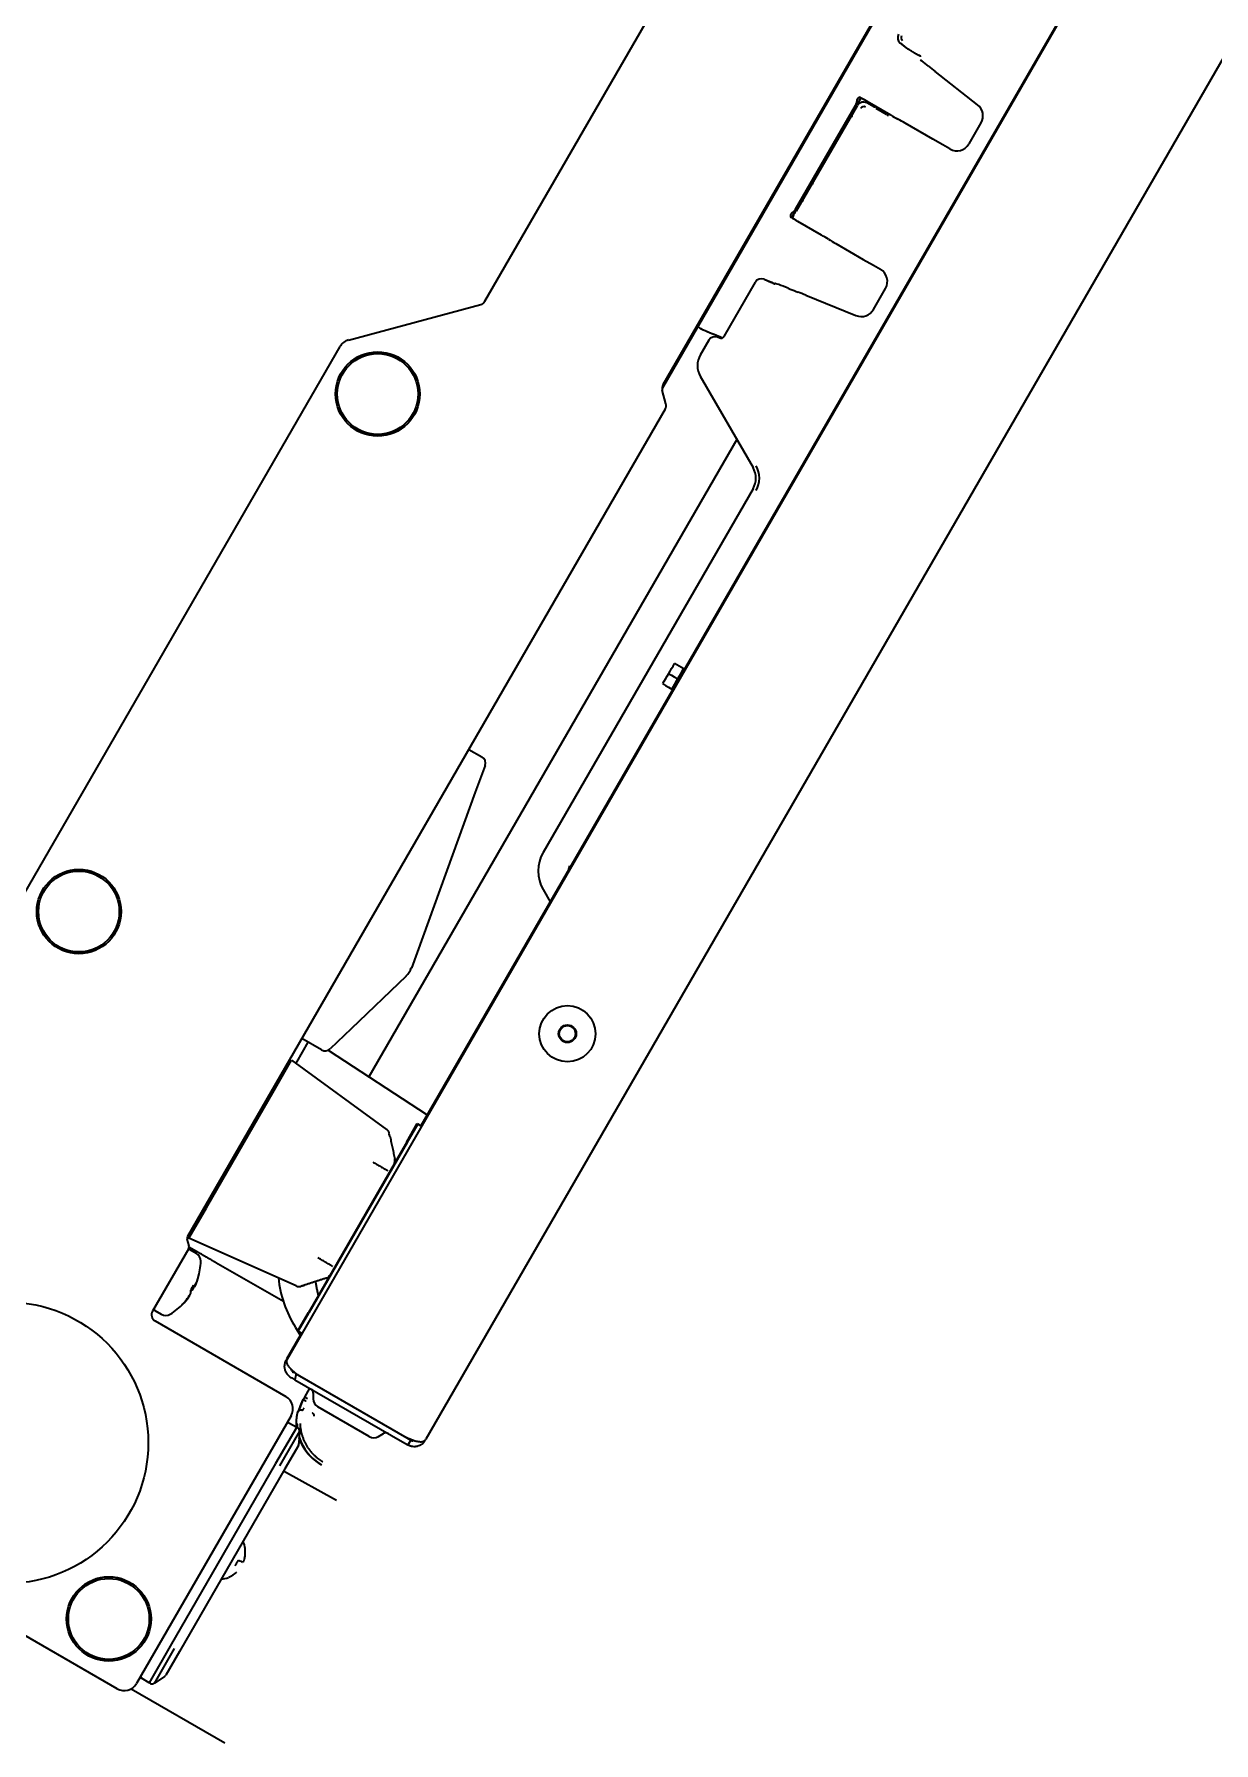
# Model space of a CAD drawing. Header units: inches. Extents: x 786 to 5755, y 618 to 5453.
# Drawn here: x 3018.7 to 3186.5, y 618 to 861 of the extents above; entities that cross this region are included whole.
import ezdxf

# ---------------------------------------------------------------- set-up
doc = ezdxf.new("R2010")
doc.units = ezdxf.units.IN
doc.layers.add('1', color=7, linetype='Continuous', true_color=0xffffff)
doc.layers.add('4', color=7, linetype='Continuous', true_color=0xffffff)

msp = doc.modelspace()

# ---------------------------------------------------------------- linework, layer by layer
at = {"layer": '1', "color": 7, "linetype": 'Continuous', "lineweight": 35}
for p, q in [((3074.48, 661.25), (3456.21, 1322.44)), ((3400.71, 1271.93), (3054.69, 672.6)), ((3400.63, 1271.96), (3073.73, 705.75)), ((3082.84, 823.04), (3314.8, 1224.79)), ((3338.11, 1209.17), (3108.03, 810.66)), ((3337.75, 1208.81), (3108.16, 811.16)), ((3141.93, 859.75), (3142.81, 859.06)), ((3142.84, 859.04), (3141.94, 859.75)), ((3144.76, 857.41), (3144.98, 857.24)), ((3152.92, 851), (3146.88, 855.73)), ((3127, 836.14), (3135.53, 850.91)), ((3127.17, 835.91), (3135.82, 850.89)), ((3135, 849.83), (3135.6, 850.87)), ((3135.59, 850.88), (3135.07, 849.99)), ((3135.66, 850.84), (3135.14, 849.95)), ((3135.71, 851.54), (3135.76, 851.36)), ((3135.95, 851.4), (3135.84, 851.31)), ((3136.02, 851.36), (3135.91, 851.27)), ((3136.3, 851.99), (3136.21, 851.83)), ((3136.25, 852.02), (3136.3, 851.99)), ((3136.36, 851.93), (3136.28, 851.79)), ((3137.15, 851.5), (3140.54, 849.55)), ((3138.18, 850.68), (3137.18, 851.25)), ((3146.53, 846.12), (3142.63, 848.37)), ((3151.7, 845.44), (3153.42, 848.43)), ((3133.07, 846.53), (3129.57, 840.46)), ((3133.49, 846.86), (3133.44, 846.89)), ((3147.98, 845.28), (3146.53, 846.12)), ((3148.97, 844.71), (3147.98, 845.28)), ((3129.44, 839.96), (3129.49, 839.93)), ((3127.57, 837), (3127.06, 836.11)), ((3127.07, 836.1), (3127.68, 837.15)), ((3127.64, 836.96), (3127.13, 836.07)), ((3126.4, 834.96), (3126.45, 834.93)), ((3126.55, 835.1), (3126.45, 834.93)), ((3126.62, 835.06), (3126.54, 834.92)), ((3126.73, 835.72), (3126.55, 835.67)), ((3126.82, 835.67), (3126.79, 835.54)), ((3126.89, 835.63), (3126.86, 835.5)), ((3127.3, 834.44), (3130.69, 832.49)), ((3132.75, 831.27), (3136.65, 829.01)), ((3136.65, 829.01), (3138.11, 828.17)), ((3138.11, 828.17), (3139.09, 827.61)), ((3116.85, 818.04), (3121.31, 825.76)), ((3122.55, 826.18), (3123.59, 825.76)), ((3122.55, 826.17), (3123.62, 825.74)), ((3125.99, 824.9), (3126.25, 824.79)), ((3128.51, 823.91), (3135.62, 821.04)), ((3138.1, 821.89), (3139.82, 824.88)), ((3063.45, 817.54), (3082.24, 822.58)), ((2972.65, 661.44), (3062.23, 816.61)), ((3114.7, 817.51), (3113.47, 815.39)), ((3115.43, 818.36), (3116.68, 817.86)), ((3115.43, 818.36), (3115.43, 818.36)), ((3115.5, 818.32), (3115.5, 818.32)), ((3115.5, 818.32), (3116.66, 817.85)), ((3116.23, 817.82), (3115.94, 817.94)), ((3113.47, 812.39), (3120.98, 799.39)), ((3108.58, 808.47), (3108.06, 810.4)), ((3108.48, 807.71), (3040.54, 690.03)), ((3120.98, 796.39), (3091.1, 744.64)), ((3110.27, 769.33), (3110.4, 769.26)), ((3080.54, 759.32), (3082.41, 758.24)), ((3082.85, 757.03), (3081.46, 753.22)), ((3081.46, 753.22), (3072.37, 728.22)), ((3091.1, 739.4), (3092.13, 737.62)), ((3071.62, 727.08), (3063.81, 719.59)), ((3063.81, 719.59), (3060.8, 716.71)), ((3095.07, 719.91), (3095.11, 719.89)), ((3057.66, 717.69), (3056.02, 714.85)), ((3059.61, 716.56), (3056.79, 718.19)), ((3052.84, 710.78), (3055.33, 715.09)), ((3055.33, 715.09), (3068.86, 705.26)), ((3056.02, 714.85), (3056.02, 714.85)), ((3060.52, 716.52), (3074.64, 707.34)), ((3043.21, 694.11), (3052.84, 710.78)), ((3053.12, 711.27), (3052.88, 711.41)), ((3051.19, 708.49), (3051.44, 708.35)), ((3071.72, 703.49), (3073.22, 706.09)), ((3071.78, 703.41), (3073.28, 706.01)), ((3073.22, 706.09), (3073.74, 705.78)), ((3073.28, 706.01), (3073.8, 705.71)), ((3048.74, 703.67), (3048.49, 703.81)), ((3071.72, 703.49), (3057.72, 679.24)), ((3071.78, 703.41), (3057.78, 679.16)), ((3047.08, 701.36), (3047.32, 701.22)), ((3044.62, 696.54), (3044.38, 696.68)), ((3044.71, 696.7), (3044.68, 696.72)), ((3040.73, 689.8), (3043.21, 694.11)), ((3042.69, 693.77), (3042.94, 693.63)), ((3040.7, 688.31), (3035.55, 679.4)), ((3040.75, 688.69), (3040.49, 689.65)), ((3040.8, 688.49), (3040.7, 688.31)), ((3056.01, 683), (3040.73, 689.8)), ((3040.76, 688.51), (3040.8, 688.49)), ((3041.8, 687.91), (3040.8, 688.49)), ((3041.8, 687.63), (3040.89, 688.15)), ((3054.17, 680.77), (3044.58, 686.3)), ((3041.27, 682.89), (3041.48, 682.77)), ((3041.31, 682.97), (3041.53, 682.85)), ((3041.59, 682.99), (3041.6, 682.98)), ((3040.71, 681.47), (3040.72, 681.46)), ((3040.79, 681.59), (3040.8, 681.59)), ((3040.81, 681.69), (3040.84, 681.67)), ((3041.15, 682.69), (3041.37, 682.57)), ((3035.89, 679.49), (3036.8, 678.97)), ((3035.92, 678.03), (3054.54, 667.28)), ((3056.22, 676.64), (3057.72, 679.24)), ((3056.28, 676.56), (3057.78, 679.16)), ((3056.73, 676.31), (3054.61, 672.64)), ((3056.3, 676.6), (3056.22, 676.64)), ((3056.8, 676.26), (3056.28, 676.56)), ((3055.18, 670.03), (3055.25, 669.98)), ((3055.8, 669.67), (3071.11, 660.83)), ((3056.44, 670.22), (3071.75, 661.39)), ((3057.9, 668.46), (3057.16, 667.19)), ((3058.41, 667.76), (3058.41, 666.95)), ((3055.27, 664.55), (3033.27, 626.44)), ((3054.96, 663.52), (3056.07, 662.93)), ((3066.39, 661.59), (3059.06, 665.82)), ((3056.07, 662.93), (3053.07, 657.74)), ((3056.48, 662.37), (3053.62, 657.41)), ((3056.07, 662.93), (3056.25, 662.82)), ((3056.48, 662.37), (3056.38, 660.59)), ((3067.69, 661.59), (3068.39, 662)), ((3071.75, 661.39), (3072.29, 661.07)), ((3072.29, 661.07), (3071.89, 660.38)), ((3072.23, 661.19), (3072.2, 661.12)), ((3030.54, 625.71), (2973.38, 658.71)), ((3056.3, 660.33), (3054.37, 656.99)), ((3071.11, 660.83), (3071.89, 660.38)), ((3072.85, 661), (3072.86, 660.99)), ((3053.07, 657.74), (3038.07, 631.75)), ((3054.37, 656.99), (3039.37, 631)), ((3061.71, 652.48), (3054.18, 656.65)), ((3038.07, 631.75), (3035.07, 626.56)), ((3038.62, 631.43), (3035.77, 626.48)), ((3039.37, 631), (3037.44, 627.66)), ((3035.07, 626.56), (3034, 627.23)), ((3037.25, 627.46), (3035.77, 626.48)), ((3032.54, 625.71), (3045.86, 618.02)), ((3035.26, 626.46), (3035.07, 626.56))]:
    msp.add_line(p, q, dxfattribs=at)
for centre, radius in [((3067.58, 809.86), 6), ((3067.58, 809.86), 5.75), ((3025.08, 736.25), 6), ((3025.08, 736.25), 5.75), ((3094.57, 718.87), 4), ((3094.57, 718.87), 1.25), ((3094.57, 718.87), 1.15), ((3014.94, 660.7), 20), ((3029.34, 635.64), 6), ((3029.34, 635.64), 5.75)]:
    msp.add_circle(centre, radius, dxfattribs=at)
for centre, radius, start, end in [((3081.98, 823.54), 1, 285, 330), ((3063.96, 815.61), 2, 105, 150), ((3109.03, 810.66), 1, 150, 195), ((3107.61, 808.21), 1, 330, 15), ((3081.91, 757.37), 1, 340, 60), ((3069.55, 729.25), 3, 313.7865, 340), ((3060.11, 717.43), 1, 240, 313.7865), ((3044.71, 696.76), 0.25, 150, 219.8679), ((3044.81, 696.94), 0.25, 150, 238), ((3040.97, 689.78), 0.5, 150, 195), ((3040.77, 687.93), 0.25, 60, 150), ((3040.26, 688.56), 0.5, 330, 15), ((3041.17, 686.54), 1.25, 358.6021, 60), ((3033.34, 686.73), 9.08, 343.2612, 358.6021), ((3033.34, 686.73), 9.08, 301.3979, 316.7388), ((3036.42, 678.9), 1, 150, 240), ((3036.02, 679.7), 0.25, 150, 240), ((3037.42, 680.05), 1.25, 240, 301.3979), ((3058.36, 673.73), 4, 226.8963, 240), ((3058.44, 673.69), 4, 226.8963, 240), ((3057.71, 667.76), 0.7, 0, 60), ((3053.54, 665.55), 2, 330, 60), ((3059.71, 666.95), 1.3, 180, 240), ((3054.84, 663.3), 0.25, 62, 150), ((3055.98, 662.4), 0.5, 356.5651, 58), ((3067.04, 662.72), 1.3, 240, 300), ((3068.74, 661.39), 0.7, 60, 120), ((3055.78, 660.63), 0.6, 330, 356.5651), ((3045.05, 645.04), 3.74, 9.3791, 25.8439), ((3045.05, 645.04), 3.74, 274.156, 290.6111), ((3034.13, 627.44), 0.25, 150, 238), ((3036.92, 627.96), 0.6, 303.4349, 330), ((3031.54, 627.44), 2, 240, 330), ((3035.49, 626.9), 0.5, 242, 303.4349)]:
    msp.add_arc(centre, radius, start, end, dxfattribs=at)
for centre, major_axis, ratio, start_param, end_param in [((3142.54, 860.54), (0.983, 0.191), 0.998931, 2.426537, 3.856648), ((3144.9, 857.1), (2.39, -1.87), 0.051895, 1.166972, 1.57811), ((3146.96, 855.86), (2.39, -1.87), 0.051895, 4.308564, 4.719702), ((3135.51, 850.92), (-0.25, -0.433), 0.052408, 1.570796, 3.089233), ((3135.59, 850.87), (-0.25, -0.433), 0.017455, 3.193953, 4.712389), ((3135.58, 850.88), (-0.25, -0.433), 0.052408, 1.570796, 2.57937), ((3135.66, 850.83), (-0.25, -0.433), 0.017455, 3.193953, 4.712389), ((3135.96, 851.97), (-0.25, -0.433), 0.052408, 4.828132, 6.230825), ((3136.68, 850.39), (-0.259, 0.967), 0.998783, 5.498396, 7.067974), ((3136.13, 851.81), (0.065, -0.242), 0.997265, 2.357564, 3.693517), ((3136.2, 851.83), (-0.25, -0.433), 0.017455, 0.05236, 1.570796), ((3136.27, 851.79), (-0.25, -0.433), 0.017455, 0.05236, 1.570796), ((3137.13, 851.46), (0.866, -0.5), 0.052408, 1.570796, 3.124139), ((3137.2, 851.42), (0.866, -0.5), 0.052408, 1.570796, 3.124139), ((3138.3, 850.9), (-0.065, 0.242), 0.998783, 2.356803, 3.725721), ((3151.68, 849.43), (-1.97, -0.38), 0.997598, 2.427198, 3.855987), ((3135.94, 849.49), (-0.998, 0.06), 0.99981, 5.819644, 6.580327), ((3136.01, 849.45), (-0.998, 0.06), 0.99981, 5.819644, 6.453939), ((3140.62, 849.68), (2.6, -1.5), 0.052408, 4.712389, 5.123527), ((3142.55, 848.24), (2.6, -1.5), 0.052408, 1.570796, 1.981934), ((3133.94, 846.03), (0.551, -0.835), 0.99981, 3.166826, 3.605134), ((3149.96, 846.45), (-0.52, 1.94), 0.997265, 2.357564, 3.925621), ((3130.44, 839.96), (0.998, -0.06), 0.99981, 2.678052, 3.438734), ((3126.98, 836.16), (-0.25, -0.433), 0.052408, 0.05236, 1.570796), ((3127.07, 836.11), (-0.25, -0.433), 0.017455, 4.712389, 6.230825), ((3127.05, 836.12), (-0.25, -0.433), 0.052408, 0.562222, 1.570796), ((3127.14, 836.07), (-0.25, -0.433), 0.017455, 4.712389, 6.230825), ((3128.44, 836.5), (0.551, -0.835), 0.99981, 2.844451, 3.605134), ((3128.51, 836.46), (0.551, -0.835), 0.99981, 2.970839, 3.605134), ((3126.53, 835.18), (-0.242, -0.065), 0.997265, 5.731261, 7.067214), ((3126.3, 835.24), (-0.25, -0.433), 0.052408, 3.193953, 4.596646), ((3127.33, 834.49), (0.866, -0.5), 0.052408, 3.159046, 4.712389), ((3127.4, 834.45), (0.866, -0.5), 0.052408, 3.159046, 4.712389), ((3126.54, 835.1), (-0.25, -0.433), 0.017455, 1.570796, 3.089233), ((3126.61, 835.06), (-0.25, -0.433), 0.017455, 1.570796, 3.089233), ((3130.61, 832.35), (2.6, -1.5), 0.052408, 1.159658, 1.570796), ((3132.83, 831.4), (2.6, -1.5), 0.052408, 4.301251, 4.712389), ((3122.17, 825.26), (0.326, -0.947), 0.998931, 2.426537, 3.856648), ((3138.08, 825.87), (1.94, 0.52), 0.997265, 5.499157, 7.067214), ((3125.93, 824.81), (1.87, -0.76), 0.051895, 1.563483, 3.125553), ((3126.33, 824.93), (2.81, -1.13), 0.051895, 4.705076, 5.116214), ((3128.43, 823.77), (2.81, -1.13), 0.051895, 1.563483, 1.974621), ((3136.36, 822.89), (0.65, -1.9), 0.997598, 5.568791, 6.99758), ((3113.64, 819.98), (-0.65, 0.375), 0.999379, 1.297745, 1.710337), ((3115.47, 818.43), (2.11, -0.85), 0.03458, 3.136727, 4.707523), ((3115.54, 818.39), (2.11, -0.85), 0.03458, 3.308435, 4.707523), ((3115.57, 817.01), (-0.643, 0.767), 0.99931, 5.201587, 6.632249), ((3116.42, 818.29), (-0.322, 0.383), 0.99931, 2.059994, 3.490656), ((3116.07, 813.89), (3, 0), 0.999188, 2.618346, 3.66484), ((3118.38, 797.89), (-3, 0), 0.999188, 2.618346, 3.66484), ((3110.28, 769.34), (1.3, -0.75), 0.008333, 3.176502, 4.712391), ((3095.66, 742.02), (5.25, 0), 0.999188, 2.618346, 3.66484), ((3033.58, 687.15), (-7.61, 4.39), 0.978398, 3.096057, 3.187129), ((3033.67, 687.31), (-7.85, 4.53), 0.090997, 3.218948, 3.391172), ((3033.28, 686.63), (7.86, -4.54), 0.933147, 0.100106, 0.173279), ((3033.45, 686.92), (-7.85, 4.53), 0.947542, 3.218948, 3.391172), ((3033.46, 686.94), (-7.86, 4.54), 0.706253, 3.241699, 3.314872), ((3033.23, 686.55), (7.85, -4.53), 0.947542, 6.033606, 6.20583), ((3032.22, 684.78), (7.61, -4.39), 0.206731, 6.237649, 6.328721), ((3033.37, 686.79), (-7.85, 4.53), 0.995851, 2.892014, 3.064238), ((3033.46, 686.94), (-7.86, 4.54), 0.70796, 2.968314, 3.041486), ((3033.19, 686.46), (7.86, -4.54), 0.359495, 6.109906, 6.183079), ((3033.03, 686.19), (7.85, -4.53), 0.319632, 0.077355, 0.249579), ((3033.66, 687.28), (-7.85, 4.53), 0.319632, 2.921886, 3.064238), ((3033.22, 686.53), (7.86, -4.54), 0.70796, 0.100106, 0.136032), ((3056.75, 665.04), (-0.431, 0.254), 0.990267, 6.282644, 6.603447), ((3063.04, 663.64), (6.77, 1.81), 0.998956, 2.908783, 2.959583), ((3063.11, 663.6), (6.77, 1.81), 0.998956, 2.908783, 2.981653), ((3063.04, 663.64), (6.77, 1.81), 0.998956, 3.213109, 3.926382), ((3063.11, 663.6), (6.77, 1.81), 0.998956, 3.185109, 3.926382), ((3045.18, 645.31), (3.35, -1.63), 0.017407, 5.611261, 5.983982), ((3045.13, 645.3), (3.52, -1.1), 0.902278, 6.178468, 6.295334), ((3045.03, 645.06), (2.57, 2.7), 0.997235, 5.247399, 5.62012), ((3045.03, 645.05), (1.06, 3.58), 0.997235, 3.804658, 4.177379), ((3045.28, 645.55), (3.37, -1.5), 0.420739, 6.027806, 6.144672)]:
    msp.add_ellipse(centre, major_axis=major_axis, ratio=ratio, start_param=start_param, end_param=end_param, dxfattribs=at)
for points, degree in [([(3135.94, 851.98), (3135.93, 851.97), (3135.92, 851.95), (3135.91, 851.93)], 3), ([(3126.31, 835.3), (3126.3, 835.29), (3126.29, 835.27), (3126.29, 835.25)], 3), ([(3069.35, 704.21), (3069.19, 704.59)], 1), ([(3069.35, 704.21), (3069.22, 704.65)], 1), ([(3069.35, 704.21), (3070.02, 701.05)], 1), ([(3066.91, 700.6), (3069.04, 699.37)], 1), ([(3061.2, 685.78), (3059.07, 687.02)], 1), ([(3060.23, 684.1), (3056.72, 682.96)], 1), ([(3056.72, 683), (3057.16, 683.1)], 1), ([(3054.54, 672.35), (3054.57, 672.41), (3054.6, 672.46), (3054.64, 672.52)], 3), ([(3055.96, 670.5), (3055.9, 670.22), (3055.85, 669.95), (3055.8, 669.67)], 3), ([(3056.43, 665.48), (3056.37, 665.39), (3056.32, 665.3)], 2), ([(3071.75, 661.39), (3071.83, 661.34), (3071.91, 661.29), (3071.99, 661.24)], 3)]:
    msp.add_open_spline(points, degree=degree, dxfattribs=at)
for points, knots in [([(3056.02, 714.85), (3056.01, 714.83), (3056, 714.81), (3055.97, 714.76), (3055.95, 714.74), (3055.93, 714.7), (3055.92, 714.68), (3055.92, 714.67)], [0, 0, 0, 0, 0.384865, 0.384865, 0.76973, 0.76973, 1, 1, 1, 1]), ([(3069.25, 704.66), (3069.24, 704.72), (3069.22, 704.78), (3069.17, 704.89), (3069.14, 704.94), (3069.08, 705.05), (3069.04, 705.09), (3068.96, 705.18), (3068.91, 705.22), (3068.86, 705.26)], [0, 0, 0, 0, 0.25, 0.25, 0.5, 0.5, 0.75, 0.75, 1, 1, 1, 1]), ([(3069.91, 700.35), (3069.94, 700.4), (3069.97, 700.45), (3070.01, 700.57), (3070.02, 700.63), (3070.04, 700.75), (3070.04, 700.81), (3070.04, 700.93), (3070.03, 700.99), (3070.02, 701.05)], [0, 0, 0, 0, 0.25, 0.25, 0.5, 0.5, 0.75, 0.75, 1, 1, 1, 1]), ([(3044.58, 686.3), (3044.57, 686.31), (3044.53, 686.34), (3044.47, 686.37), (3044.4, 686.41), (3044.33, 686.45), (3044.24, 686.5), (3044.15, 686.55), (3044.05, 686.61), (3043.94, 686.67), (3043.8, 686.76), (3043.62, 686.86), (3043.43, 686.97), (3043.26, 687.07), (3043.1, 687.16), (3042.94, 687.25), (3042.77, 687.35), (3042.6, 687.45), (3042.45, 687.54), (3042.34, 687.6), (3042.26, 687.65), (3042.19, 687.69), (3042.13, 687.72), (3042.07, 687.76), (3042.01, 687.79), (3041.96, 687.82), (3041.92, 687.84), (3041.88, 687.86), (3041.85, 687.88), (3041.83, 687.9), (3041.81, 687.91), (3041.8, 687.91)], [0, 0, 0, 0, 0.017064, 0.036815, 0.059249, 0.084363, 0.112153, 0.142615, 0.175746, 0.211544, 0.250008, 0.322378, 0.388152, 0.447354, 0.499999, 0.556664, 0.617207, 0.681643, 0.74999, 0.781924, 0.811845, 0.839752, 0.865644, 0.88952, 0.911376, 0.931212, 0.949025, 0.964812, 0.978572, 0.990302, 1, 1, 1, 1]), ([(3056.01, 683), (3056.06, 682.97), (3056.12, 682.95), (3056.24, 682.92), (3056.3, 682.91), (3056.42, 682.91), (3056.48, 682.91), (3056.6, 682.93), (3056.66, 682.94), (3056.72, 682.96)], [0, 0, 0, 0, 0.25, 0.25, 0.5, 0.5, 0.75, 0.75, 1, 1, 1, 1]), ([(3060.23, 684.1), (3060.29, 684.12), (3060.34, 684.14), (3060.45, 684.2), (3060.5, 684.23), (3060.6, 684.31), (3060.64, 684.35), (3060.72, 684.44), (3060.76, 684.49), (3060.79, 684.54)], [0, 0, 0, 0, 0.25, 0.25, 0.5, 0.5, 0.75, 0.75, 1, 1, 1, 1]), ([(3055.25, 669.98), (3055.15, 670.05), (3055.05, 670.12), (3054.92, 670.23), (3054.87, 670.28), (3054.81, 670.34), (3054.79, 670.36), (3054.75, 670.41), (3054.73, 670.43), (3054.65, 670.55), (3054.58, 670.65), (3054.52, 670.78), (3054.51, 670.81), (3054.49, 670.86), (3054.47, 670.89), (3054.44, 670.97), (3054.43, 671.03), (3054.38, 671.19), (3054.36, 671.3), (3054.35, 671.44), (3054.35, 671.47), (3054.35, 671.53), (3054.35, 671.61), (3054.36, 671.69), (3054.37, 671.8), (3054.38, 671.85), (3054.39, 671.93), (3054.4, 671.96), (3054.41, 672.01), (3054.42, 672.03), (3054.46, 672.16), (3054.5, 672.26), (3054.54, 672.35)], [0, 0, 0, 0, 0.125, 0.125, 0.1875, 0.1875, 0.21875, 0.21875, 0.25, 0.25, 0.375, 0.375, 0.40625, 0.40625, 0.4375, 0.4375, 0.5, 0.5, 0.625, 0.625, 0.65625, 0.65625, 0.6875, 0.75, 0.75, 0.8125, 0.8125, 0.84375, 0.84375, 0.875, 0.875, 1, 1, 1, 1]), ([(3054.68, 672.59), (3054.65, 672.52), (3054.63, 672.46), (3054.61, 672.33), (3054.61, 672.26), (3054.62, 672.17), (3054.62, 672.15), (3054.63, 672.11), (3054.64, 672.06), (3054.66, 672), (3054.7, 671.89), (3054.74, 671.82), (3054.8, 671.72), (3054.81, 671.7), (3054.84, 671.66), (3054.88, 671.6), (3054.93, 671.54), (3055.02, 671.42), (3055.09, 671.34), (3055.19, 671.23), (3055.21, 671.21), (3055.26, 671.17), (3055.28, 671.15), (3055.34, 671.09), (3055.43, 671.01), (3055.52, 670.93), (3055.59, 670.87), (3055.61, 670.85), (3055.66, 670.81), (3055.68, 670.79), (3055.7, 670.77)], [0, 0, 0, 0, 0.125, 0.125, 0.25, 0.25, 0.28125, 0.28125, 0.3125, 0.375, 0.375, 0.5, 0.5, 0.53125, 0.53125, 0.5625, 0.625, 0.625, 0.75, 0.75, 0.78125, 0.78125, 0.8125, 0.8125, 0.875, 0.9375, 0.9375, 0.96875, 0.96875, 1, 1, 1, 1]), ([(3055.21, 671.22), (3055.21, 671.21), (3055.21, 671.2), (3055.22, 671.18), (3055.23, 671.16), (3055.26, 671.09), (3055.29, 671.03), (3055.35, 670.94), (3055.37, 670.91), (3055.41, 670.87), (3055.42, 670.86), (3055.45, 670.83), (3055.46, 670.82), (3055.53, 670.76), (3055.59, 670.72), (3055.65, 670.68)], [0, 0, 0, 0, 0.037679, 0.037679, 0.111703, 0.111703, 0.407802, 0.407802, 0.555852, 0.555852, 0.629876, 0.629876, 0.703901, 0.703901, 1, 1, 1, 1]), ([(3055.25, 669.98), (3055.34, 669.94), (3055.42, 669.89), (3055.6, 669.78), (3055.7, 669.72), (3055.8, 669.67)], [0, 0, 0, 0, 0.462959, 0.462959, 1, 1, 1, 1]), ([(3056.97, 666.83), (3056.88, 666.65), (3056.72, 666.3), (3056.55, 665.84), (3056.45, 665.57), (3056.42, 665.46), (3056.41, 665.44), (3056.41, 665.44)], [0, 0, 0, 0, 0.277, 0.577054, 0.802968, 0.923083, 1, 1, 1, 1]), ([(3056.04, 663.43), (3056.04, 663.53), (3056.04, 663.63), (3056.04, 663.74), (3056.04, 663.76), (3056.04, 663.77)], [0, 0, 0, 0, 0.878252, 0.878252, 1, 1, 1, 1]), ([(3056.06, 664.17), (3056.06, 664.19), (3056.07, 664.21), (3056.07, 664.25), (3056.07, 664.27), (3056.09, 664.39), (3056.1, 664.47), (3056.12, 664.59), (3056.12, 664.63), (3056.13, 664.68), (3056.14, 664.7), (3056.15, 664.74), (3056.15, 664.76), (3056.17, 664.84), (3056.18, 664.9), (3056.2, 664.96), (3056.2, 664.97), (3056.2, 664.98)], [0, 0, 0, 0, 0.056558, 0.056558, 0.12503, 0.12503, 0.398918, 0.398918, 0.535862, 0.535862, 0.604334, 0.604334, 0.672806, 0.672806, 0.946695, 0.946695, 1, 1, 1, 1]), ([(3072.35, 661.16), (3072.25, 661.19), (3072.16, 661.23), (3071.96, 661.3), (3071.85, 661.35), (3071.75, 661.39)], [0, 0, 0, 0, 0.462959, 0.462959, 1, 1, 1, 1]), ([(3071.99, 661.24), (3072.05, 661.23), (3072.12, 661.21), (3072.24, 661.19), (3072.29, 661.17), (3072.35, 661.16)], [0, 0, 0, 0, 0.537041, 0.537041, 1, 1, 1, 1]), ([(3072.29, 661.07), (3072.36, 661.03), (3072.43, 661), (3072.51, 660.98), (3072.53, 660.97), (3072.56, 660.96), (3072.58, 660.96), (3072.6, 660.95)], [0, 0, 0, 0, 0.67906, 0.67906, 0.848824, 0.848824, 1, 1, 1, 1]), ([(3072.35, 661.16), (3072.46, 661.12), (3072.58, 661.08), (3072.75, 661.02), (3072.8, 661), (3072.89, 660.98), (3072.92, 660.97), (3072.97, 660.96), (3073, 660.95), (3073.14, 660.92), (3073.25, 660.89), (3073.37, 660.88), (3073.4, 660.87), (3073.45, 660.87), (3073.47, 660.86), (3073.55, 660.86), (3073.6, 660.85), (3073.73, 660.85), (3073.82, 660.85), (3073.92, 660.87), (3073.94, 660.87), (3073.98, 660.88), (3074.03, 660.89), (3074.08, 660.91), (3074.15, 660.94), (3074.18, 660.96), (3074.22, 660.98), (3074.24, 660.99), (3074.27, 661.01), (3074.28, 661.02), (3074.35, 661.08), (3074.39, 661.13), (3074.44, 661.19)], [0, 0, 0, 0, 0.125, 0.125, 0.1875, 0.1875, 0.21875, 0.21875, 0.25, 0.25, 0.375, 0.375, 0.40625, 0.40625, 0.4375, 0.4375, 0.5, 0.5, 0.625, 0.625, 0.65625, 0.65625, 0.6875, 0.75, 0.75, 0.8125, 0.8125, 0.84375, 0.84375, 0.875, 0.875, 1, 1, 1, 1]), ([(3074.29, 660.94), (3074.24, 660.86), (3074.17, 660.78), (3074.03, 660.62), (3073.95, 660.55), (3073.84, 660.47), (3073.82, 660.46), (3073.77, 660.43), (3073.7, 660.38), (3073.63, 660.34), (3073.48, 660.27), (3073.38, 660.23), (3073.24, 660.19), (3073.21, 660.18), (3073.15, 660.17), (3073.07, 660.15), (3072.98, 660.14), (3072.81, 660.13), (3072.69, 660.13), (3072.54, 660.15), (3072.51, 660.16), (3072.45, 660.17), (3072.42, 660.17), (3072.34, 660.19), (3072.22, 660.23), (3072.11, 660.27), (3072.03, 660.31), (3072, 660.32), (3071.95, 660.35), (3071.92, 660.36), (3071.89, 660.38)], [0, 0, 0, 0, 0.125, 0.125, 0.25, 0.25, 0.28125, 0.28125, 0.3125, 0.375, 0.375, 0.5, 0.5, 0.53125, 0.53125, 0.5625, 0.625, 0.625, 0.75, 0.75, 0.78125, 0.78125, 0.8125, 0.8125, 0.875, 0.9375, 0.9375, 0.96875, 0.96875, 1, 1, 1, 1]), ([(3047.32, 643.19), (3047.36, 643.26), (3047.4, 643.33), (3047.45, 643.43), (3047.47, 643.46), (3047.51, 643.53), (3047.53, 643.57), (3047.59, 643.67), (3047.63, 643.73), (3047.69, 643.84), (3047.71, 643.87), (3047.75, 643.94), (3047.77, 643.97), (3047.79, 644)], [0, 0, 0, 0, 0.25, 0.25, 0.375, 0.375, 0.5, 0.5, 0.75, 0.75, 0.875, 0.875, 1, 1, 1, 1]), ([(3048.71, 645.52), (3048.71, 645.52), (3048.71, 645.52), (3048.72, 645.52), (3048.72, 645.52), (3048.72, 645.52), (3048.72, 645.52), (3048.72, 645.52), (3048.72, 645.53), (3048.72, 645.53), (3048.73, 645.55), (3048.74, 645.58), (3048.74, 645.62), (3048.74, 645.64), (3048.74, 645.65)], [0, 0, 0, 0, 0.224485, 0.543492, 0.578376, 0.58397, 0.58494, 0.585873, 0.587908, 0.610022, 0.664923, 0.762436, 0.906816, 1, 1, 1, 1])]:
    msp.add_open_spline(points, degree=3, knots=knots, dxfattribs=at)
at = {"layer": '4', "color": 7, "linetype": 'Continuous', "lineweight": 35}
for p, q in [((3141.93, 859.75), (3142.81, 859.06)), ((3142.84, 859.04), (3141.94, 859.75)), ((3127.17, 835.91), (3135.82, 850.89)), ((3138.18, 850.68), (3137.18, 851.25)), ((3139.98, 849.6), (3138.5, 850.47)), ((3116.85, 818.04), (3121.31, 825.76)), ((3122.55, 826.18), (3123.59, 825.76)), ((3122.55, 826.17), (3123.62, 825.74)), ((3114.7, 817.51), (3113.47, 815.39)), ((3116.23, 817.82), (3115.94, 817.94)), ((3113.47, 812.39), (3120.98, 799.39)), ((3118.67, 803.39), (3066.34, 712.74)), ((3120.98, 796.39), (3091.1, 744.64)), ((3111.11, 770.78), (3109.81, 771.53)), ((3091.1, 739.4), (3092.13, 737.62)), ((3055.87, 677.1), (3056.55, 676.01)), ((3055.87, 677.1), (3055.88, 677.1)), ((3057.9, 668.46), (3057.16, 667.19)), ((3057.6, 666.94), (3057.16, 667.19))]:
    msp.add_line(p, q, dxfattribs=at)
msp.add_arc((3069.88, 685.85), 16.51, 185.9639, 212, dxfattribs=at)
for centre, major_axis, ratio, start_param, end_param in [((3142.55, 860.54), (0.491, 0.096), 0.998931, 2.426537, 3.856648), ((3144.68, 857.87), (-0.035, 0.499), 0.20114, 4.577531, 4.932154), ((3136.68, 850.39), (-0.259, 0.967), 0.998783, 5.498396, 7.067974), ((3136.72, 850.23), (0.13, -0.484), 0.998783, 2.356803, 3.926382), ((3140.26, 849.49), (1.08, -0.63), 0.034921, 4.469589, 4.712389), ((3122.17, 825.26), (0.326, -0.947), 0.998931, 2.426537, 3.856648), ((3118.39, 797.89), (3.5, 0), 0.999188, 5.759938, 6.806432), ((3103.81, 774.99), (99.19, 171.8), 0.034899, 4.695714, 4.712389), ((3105.11, 774.24), (-99.94, -173.1), 0.034639, 1.554121, 1.570796), ((3109.45, 767.91), (-1.3, 0.75), 0.016664, 0.034914, 1.570806), ((3096.17, 742), (-1.28, 0.74), 0.999861, 6.282717, 6.748431), ((3063.23, 663.69), (6.77, 1.81), 0.998956, 2.356725, 2.41503), ((3018.76, 687.61), (-38.28, 22.1), 0.139173, 3.141738, 3.165424)]:
    msp.add_ellipse(centre, major_axis=major_axis, ratio=ratio, start_param=start_param, end_param=end_param, dxfattribs=at)
for points, knots in [([(3142.84, 859.04), (3142.85, 859.04), (3142.85, 859.04), (3142.85, 859.04), (3142.86, 859.04), (3142.86, 859.03), (3142.87, 859.03), (3142.87, 859.03), (3142.88, 859.02), (3142.88, 859.02), (3142.89, 859.02), (3142.9, 859.01), (3142.9, 859.01), (3142.91, 859.01), (3142.92, 859), (3142.93, 859), (3142.93, 858.99), (3142.94, 858.99), (3142.95, 858.99), (3142.96, 858.98), (3142.97, 858.98), (3142.97, 858.97), (3142.98, 858.97), (3142.99, 858.96), (3143, 858.96), (3143.01, 858.95), (3143.02, 858.95), (3143.03, 858.94), (3143.04, 858.94), (3143.06, 858.93), (3143.08, 858.92), (3143.1, 858.9), (3143.13, 858.89), (3143.16, 858.87), (3143.19, 858.86), (3143.21, 858.84), (3143.24, 858.82), (3143.27, 858.8), (3143.29, 858.79), (3143.3, 858.79)], [0, 0, 0, 0, 0.015127, 0.030377, 0.045764, 0.061296, 0.076986, 0.092842, 0.108875, 0.125094, 0.141509, 0.158128, 0.17496, 0.192013, 0.209295, 0.226814, 0.244577, 0.262591, 0.280863, 0.299399, 0.318206, 0.337289, 0.356653, 0.376305, 0.39625, 0.416492, 0.437036, 0.457887, 0.47905, 0.500527, 0.553885, 0.607644, 0.661865, 0.716604, 0.77192, 0.827865, 0.884493, 0.941855, 1, 1, 1, 1]), ([(3143.3, 858.79), (3143.32, 858.77), (3143.35, 858.75), (3143.41, 858.72), (3143.46, 858.68), (3143.51, 858.65), (3143.56, 858.62), (3143.61, 858.58), (3143.66, 858.55), (3143.71, 858.52), (3143.76, 858.49), (3143.8, 858.47), (3143.85, 858.44), (3143.89, 858.41), (3143.94, 858.39), (3143.98, 858.36), (3144.02, 858.34), (3144.06, 858.31), (3144.1, 858.29), (3144.14, 858.27), (3144.18, 858.25), (3144.22, 858.23), (3144.25, 858.21), (3144.29, 858.19), (3144.32, 858.17), (3144.36, 858.15), (3144.39, 858.14), (3144.42, 858.12), (3144.45, 858.11), (3144.48, 858.09), (3144.51, 858.08), (3144.54, 858.07), (3144.57, 858.06), (3144.6, 858.05), (3144.62, 858.04), (3144.65, 858.03), (3144.67, 858.02), (3144.69, 858.01), (3144.71, 858), (3144.73, 858), (3144.75, 857.99), (3144.77, 857.99), (3144.77, 857.99)], [0, 0, 0, 0, 0.038636, 0.076568, 0.113795, 0.150318, 0.186137, 0.221252, 0.255664, 0.289372, 0.322377, 0.35468, 0.38628, 0.417177, 0.447373, 0.476868, 0.505662, 0.533755, 0.561147, 0.58784, 0.613834, 0.63913, 0.663727, 0.687628, 0.710831, 0.733339, 0.755152, 0.776272, 0.796698, 0.816433, 0.835478, 0.853834, 0.871502, 0.888486, 0.904786, 0.920405, 0.935346, 0.949611, 0.963205, 0.976131, 0.988394, 1, 1, 1, 1]), ([(3124.07, 825.48), (3124.06, 825.48), (3124.05, 825.49), (3124.04, 825.49), (3124.02, 825.5), (3124.01, 825.51), (3123.99, 825.52), (3123.98, 825.53), (3123.96, 825.53), (3123.95, 825.54), (3123.93, 825.55), (3123.92, 825.56), (3123.9, 825.57), (3123.89, 825.58), (3123.88, 825.58), (3123.86, 825.59), (3123.85, 825.6), (3123.84, 825.61), (3123.82, 825.62), (3123.81, 825.62), (3123.8, 825.63), (3123.79, 825.64), (3123.77, 825.65), (3123.76, 825.66), (3123.74, 825.67), (3123.73, 825.68), (3123.71, 825.69), (3123.7, 825.69), (3123.69, 825.7), (3123.67, 825.71), (3123.66, 825.72), (3123.65, 825.72), (3123.64, 825.73), (3123.63, 825.73), (3123.63, 825.74), (3123.62, 825.74), (3123.62, 825.74)], [0, 0, 0, 0, 0.030266, 0.060289, 0.090076, 0.119633, 0.148968, 0.178087, 0.206997, 0.235705, 0.26422, 0.292548, 0.320697, 0.348675, 0.37649, 0.404151, 0.431665, 0.459041, 0.486287, 0.513413, 0.540426, 0.567336, 0.603735, 0.639153, 0.673617, 0.707156, 0.7398, 0.771585, 0.802547, 0.832725, 0.862164, 0.890908, 0.919009, 0.94652, 0.973497, 1, 1, 1, 1]), ([(3058.73, 683.61), (3058.73, 683.6), (3058.73, 683.56), (3058.74, 683.51), (3058.75, 683.46), (3058.76, 683.41), (3058.79, 683.19), (3058.86, 682.79), (3058.98, 682.23), (3059.08, 681.86), (3059.13, 681.69)], [0, 0, 0, 0, 0.024404, 0.051547, 0.078782, 0.106109, 0.133529, 0.418877, 0.721725, 1, 1, 1, 1]), ([(3056.39, 665.39), (3056.39, 665.39), (3056.39, 665.39), (3056.39, 665.39), (3056.39, 665.4), (3056.39, 665.4), (3056.4, 665.4), (3056.4, 665.41), (3056.4, 665.41), (3056.4, 665.41), (3056.4, 665.42), (3056.4, 665.42), (3056.4, 665.43), (3056.41, 665.43), (3056.41, 665.44), (3056.41, 665.44), (3056.41, 665.45), (3056.42, 665.46), (3056.42, 665.47), (3056.42, 665.48), (3056.43, 665.49), (3056.43, 665.49), (3056.43, 665.51), (3056.44, 665.52), (3056.44, 665.53), (3056.45, 665.55), (3056.46, 665.6), (3056.49, 665.67), (3056.52, 665.76), (3056.55, 665.84), (3056.57, 665.9), (3056.58, 665.92), (3056.59, 665.94), (3056.59, 665.96), (3056.6, 665.98), (3056.61, 666), (3056.62, 666.02), (3056.62, 666.04), (3056.63, 666.06), (3056.64, 666.09), (3056.65, 666.11), (3056.66, 666.13), (3056.67, 666.16), (3056.68, 666.18), (3056.69, 666.21), (3056.7, 666.23), (3056.71, 666.26), (3056.72, 666.29), (3056.74, 666.32), (3056.75, 666.34), (3056.76, 666.37), (3056.77, 666.4), (3056.79, 666.43), (3056.8, 666.46), (3056.81, 666.49), (3056.83, 666.53), (3056.84, 666.56), (3056.86, 666.59), (3056.87, 666.62), (3056.89, 666.65), (3056.9, 666.69), (3056.92, 666.72), (3056.94, 666.76), (3056.95, 666.79), (3056.96, 666.81), (3056.97, 666.83)], [0, 0, 0, 0, 0.008059, 0.016318, 0.024779, 0.033441, 0.042304, 0.05137, 0.060637, 0.070105, 0.079774, 0.089644, 0.099714, 0.109984, 0.120453, 0.13112, 0.141984, 0.153044, 0.164299, 0.175748, 0.187397, 0.199263, 0.211346, 0.223646, 0.236166, 0.248908, 0.295996, 0.35331, 0.420679, 0.498123, 0.509294, 0.520655, 0.532203, 0.543939, 0.555862, 0.567969, 0.58026, 0.592733, 0.605386, 0.618218, 0.631226, 0.644408, 0.657762, 0.671284, 0.684975, 0.69886, 0.712948, 0.727238, 0.741728, 0.756417, 0.771303, 0.786384, 0.801658, 0.817122, 0.832774, 0.84861, 0.864626, 0.880821, 0.897189, 0.913727, 0.930451, 0.947544, 0.964836, 0.982323, 1, 1, 1, 1]), ([(3056.04, 663.43), (3056.04, 663.44), (3056.04, 663.46), (3056.04, 663.48), (3056.04, 663.51), (3056.04, 663.53), (3056.04, 663.55), (3056.04, 663.58), (3056.04, 663.6), (3056.04, 663.62), (3056.04, 663.65), (3056.04, 663.67), (3056.04, 663.7), (3056.04, 663.72), (3056.04, 663.74), (3056.04, 663.77), (3056.04, 663.79), (3056.04, 663.81), (3056.04, 663.84), (3056.04, 663.86), (3056.04, 663.88), (3056.04, 663.94), (3056.05, 664.02), (3056.06, 664.13), (3056.07, 664.24), (3056.08, 664.35), (3056.1, 664.46), (3056.11, 664.57), (3056.13, 664.65), (3056.14, 664.72), (3056.15, 664.78), (3056.16, 664.83), (3056.17, 664.87), (3056.18, 664.91), (3056.19, 664.94), (3056.2, 664.97), (3056.21, 665), (3056.21, 665.01), (3056.21, 665.02)], [0, 0, 0, 0, 0.012843, 0.025691, 0.038543, 0.051398, 0.064255, 0.077113, 0.089972, 0.10283, 0.115688, 0.128543, 0.141396, 0.154245, 0.16709, 0.179931, 0.192702, 0.205471, 0.218249, 0.231037, 0.243833, 0.256636, 0.318231, 0.380821, 0.44426, 0.508489, 0.582121, 0.647954, 0.705782, 0.755544, 0.795255, 0.832474, 0.867113, 0.899107, 0.928411, 0.954998, 0.978855, 1, 1, 1, 1]), ([(3056.21, 665.02), (3056.21, 665.02), (3056.21, 665.02), (3056.21, 665.02), (3056.21, 665.03), (3056.22, 665.03), (3056.22, 665.03), (3056.22, 665.03), (3056.22, 665.04), (3056.22, 665.04), (3056.22, 665.04), (3056.22, 665.05), (3056.22, 665.05), (3056.22, 665.06), (3056.23, 665.07), (3056.23, 665.08), (3056.23, 665.09), (3056.24, 665.1), (3056.24, 665.11), (3056.24, 665.12), (3056.25, 665.12), (3056.25, 665.13), (3056.25, 665.13), (3056.25, 665.14), (3056.26, 665.14), (3056.26, 665.14), (3056.26, 665.15), (3056.26, 665.15), (3056.26, 665.15)], [0, 0, 0, 0, 0.019891, 0.039742, 0.059695, 0.079884, 0.100426, 0.121424, 0.142962, 0.165109, 0.187916, 0.211418, 0.235638, 0.290599, 0.355472, 0.428921, 0.509144, 0.595187, 0.662181, 0.712965, 0.749872, 0.774729, 0.821485, 0.862699, 0.899805, 0.934214, 0.967237, 1, 1, 1, 1]), ([(3056.41, 665.31), (3056.39, 665.29), (3056.35, 665.26), (3056.27, 665.18), (3056.24, 665.1), (3056.22, 665.05)], [0, 0, 0, 0, 0.230177, 0.481031, 1, 1, 1, 1]), ([(3056.26, 665.15), (3056.26, 665.15), (3056.26, 665.16), (3056.27, 665.17), (3056.28, 665.18), (3056.28, 665.19), (3056.29, 665.19), (3056.3, 665.2), (3056.3, 665.21), (3056.31, 665.22), (3056.32, 665.23), (3056.33, 665.24), (3056.34, 665.25), (3056.35, 665.26), (3056.36, 665.27), (3056.37, 665.28), (3056.38, 665.29), (3056.39, 665.29), (3056.4, 665.3), (3056.41, 665.31), (3056.43, 665.32), (3056.44, 665.33), (3056.45, 665.34), (3056.47, 665.34), (3056.48, 665.35), (3056.5, 665.36), (3056.51, 665.36), (3056.53, 665.37), (3056.55, 665.37), (3056.57, 665.38), (3056.59, 665.39), (3056.64, 665.4), (3056.69, 665.4), (3056.75, 665.4), (3056.79, 665.4), (3056.82, 665.39), (3056.85, 665.39), (3056.87, 665.38), (3056.9, 665.38), (3056.92, 665.37), (3056.94, 665.36), (3056.95, 665.36), (3056.95, 665.35)], [0, 0, 0, 0, 0.013457, 0.027229, 0.04132, 0.055732, 0.070471, 0.085537, 0.100934, 0.116664, 0.132728, 0.149128, 0.165864, 0.182938, 0.200348, 0.218095, 0.236176, 0.25459, 0.273334, 0.292404, 0.311797, 0.331508, 0.351532, 0.371861, 0.392489, 0.413408, 0.434609, 0.456082, 0.477818, 0.499804, 0.533976, 0.587435, 0.659742, 0.749819, 0.787957, 0.824081, 0.858204, 0.890353, 0.920563, 0.948875, 0.975338, 1, 1, 1, 1]), ([(3056.26, 665.15), (3056.26, 665.15), (3056.26, 665.16), (3056.27, 665.17), (3056.27, 665.17), (3056.28, 665.18), (3056.28, 665.19), (3056.28, 665.19), (3056.29, 665.2), (3056.29, 665.21), (3056.3, 665.21), (3056.3, 665.22), (3056.3, 665.22), (3056.31, 665.23), (3056.31, 665.23), (3056.31, 665.24), (3056.31, 665.24), (3056.32, 665.25), (3056.32, 665.25), (3056.32, 665.26), (3056.32, 665.26), (3056.33, 665.27), (3056.33, 665.27), (3056.33, 665.27), (3056.33, 665.28), (3056.33, 665.28), (3056.34, 665.28), (3056.34, 665.28), (3056.34, 665.28)], [0, 0, 0, 0, 0.03883, 0.077579, 0.116252, 0.154855, 0.193396, 0.231881, 0.270317, 0.308709, 0.347065, 0.385391, 0.423695, 0.461981, 0.500258, 0.538532, 0.57681, 0.615098, 0.653403, 0.691731, 0.73009, 0.768485, 0.806924, 0.845413, 0.883958, 0.922567, 0.961246, 1, 1, 1, 1]), ([(3056.06, 663.08), (3056.06, 663.08), (3056.06, 663.1), (3056.05, 663.12), (3056.05, 663.16), (3056.05, 663.2), (3056.05, 663.24), (3056.04, 663.28), (3056.04, 663.32), (3056.04, 663.35), (3056.04, 663.39), (3056.04, 663.42), (3056.04, 663.43)], [0, 0, 0, 0, 0.019001, 0.128252, 0.237441, 0.346566, 0.455629, 0.564629, 0.673566, 0.78244, 0.891252, 1, 1, 1, 1]), ([(3059.53, 657.58), (3059.52, 657.58), (3059.5, 657.6), (3059.46, 657.62), (3059.42, 657.64), (3059.39, 657.66), (3059.35, 657.69), (3059.32, 657.71), (3059.28, 657.73), (3059.25, 657.75), (3059.21, 657.78), (3059.18, 657.8), (3059.14, 657.82), (3059.11, 657.85), (3059.07, 657.87), (3059.04, 657.89), (3059, 657.92), (3058.97, 657.94), (3058.93, 657.97), (3058.9, 657.99), (3058.87, 658.02), (3058.83, 658.04), (3058.8, 658.07), (3058.77, 658.09), (3058.73, 658.12), (3058.7, 658.14), (3058.67, 658.17), (3058.64, 658.19), (3058.6, 658.22), (3058.57, 658.25), (3058.54, 658.27), (3058.51, 658.3), (3058.48, 658.33), (3058.45, 658.35), (3058.41, 658.38), (3058.38, 658.41), (3058.35, 658.44), (3058.32, 658.46), (3058.29, 658.49), (3058.26, 658.52), (3058.23, 658.55), (3058.2, 658.58), (3058.17, 658.61), (3058.14, 658.63), (3058.11, 658.66), (3058.08, 658.69), (3058.05, 658.72), (3058.02, 658.75), (3058, 658.78), (3057.97, 658.81), (3057.94, 658.84), (3057.91, 658.87), (3057.88, 658.9), (3057.86, 658.93), (3057.83, 658.96), (3057.8, 658.99), (3057.77, 659.02), (3057.75, 659.05), (3057.72, 659.08), (3057.69, 659.12), (3057.67, 659.15), (3057.64, 659.18), (3057.61, 659.21), (3057.59, 659.24), (3057.56, 659.27), (3057.54, 659.3), (3057.51, 659.34), (3057.49, 659.37), (3057.46, 659.4), (3057.44, 659.43), (3057.41, 659.47), (3057.39, 659.5), (3057.37, 659.53), (3057.34, 659.57), (3057.32, 659.6), (3057.3, 659.63), (3057.27, 659.66), (3057.25, 659.7), (3057.23, 659.73), (3057.2, 659.77), (3057.18, 659.8), (3057.16, 659.83), (3057.14, 659.87), (3057.12, 659.9), (3057.1, 659.94), (3057.07, 659.97), (3057.05, 660), (3057.03, 660.04), (3057.01, 660.07), (3056.99, 660.11), (3056.97, 660.14), (3056.95, 660.18), (3056.93, 660.21), (3056.91, 660.25), (3056.89, 660.28), (3056.87, 660.32), (3056.85, 660.35), (3056.84, 660.39), (3056.82, 660.42), (3056.8, 660.46), (3056.78, 660.5), (3056.76, 660.53), (3056.75, 660.57), (3056.73, 660.6), (3056.71, 660.64), (3056.69, 660.68), (3056.68, 660.71), (3056.66, 660.75), (3056.64, 660.78), (3056.63, 660.82), (3056.61, 660.86), (3056.6, 660.89), (3056.58, 660.93), (3056.57, 660.97), (3056.55, 661), (3056.54, 661.04), (3056.52, 661.08), (3056.51, 661.11), (3056.49, 661.15), (3056.48, 661.19), (3056.46, 661.22), (3056.45, 661.26), (3056.44, 661.3), (3056.42, 661.34), (3056.41, 661.37), (3056.4, 661.4), (3056.4, 661.42), (3056.39, 661.43)], [0, 0, 0, 0, 0.008312, 0.01662, 0.024924, 0.033223, 0.041517, 0.049808, 0.058093, 0.066375, 0.074652, 0.082924, 0.091192, 0.099456, 0.107715, 0.115969, 0.12422, 0.132466, 0.140707, 0.148944, 0.157176, 0.165405, 0.173628, 0.181847, 0.190062, 0.198273, 0.206479, 0.21468, 0.222877, 0.23107, 0.239258, 0.247442, 0.255621, 0.263796, 0.271967, 0.280133, 0.288295, 0.296452, 0.304605, 0.312753, 0.320897, 0.329037, 0.337172, 0.345303, 0.353429, 0.361551, 0.369669, 0.377782, 0.38589, 0.393995, 0.402094, 0.41019, 0.418281, 0.426367, 0.434449, 0.442527, 0.4506, 0.458669, 0.466734, 0.474794, 0.482849, 0.490901, 0.498948, 0.50699, 0.515028, 0.523062, 0.531091, 0.539115, 0.547136, 0.555152, 0.563163, 0.57117, 0.579173, 0.587171, 0.595165, 0.603155, 0.61114, 0.619121, 0.627097, 0.635069, 0.643036, 0.650999, 0.658958, 0.666912, 0.674862, 0.682807, 0.690748, 0.698685, 0.706617, 0.714545, 0.722469, 0.730388, 0.738302, 0.746212, 0.754118, 0.76202, 0.769917, 0.777809, 0.785698, 0.793582, 0.801461, 0.809336, 0.817207, 0.825073, 0.832935, 0.840792, 0.848645, 0.856494, 0.864338, 0.872178, 0.880014, 0.887845, 0.895672, 0.903494, 0.911312, 0.919126, 0.926935, 0.93474, 0.94254, 0.950336, 0.958128, 0.965915, 0.973698, 0.981476, 0.98925, 0.99702, 1, 1, 1, 1])]:
    msp.add_open_spline(points, degree=3, knots=knots, dxfattribs=at)
msp.add_rational_spline([(3057.42, 666.6), (3057.23, 666.69), (3056.97, 666.83), (3056.97, 666.83)], [1, 0.853553391779, 0.853553391779, 0.998340247856], degree=2, knots=[0, 0, 0, 0.501425, 1, 1, 1], dxfattribs=at)
for points, weights in [([(3056.91, 665.26), (3056.7, 665.37), (3056.27, 665.22), (3056.21, 665.02)], [1, 0.814416256561, 0.814416256561, 1]), ([(3058.26, 664.97), (3058.56, 664.8), (3058.51, 664.46)], [1, 0.821887132826, 1])]:
    msp.add_rational_spline(points, weights, degree=2, dxfattribs=at)
for points, degree in [([(3056.28, 665.18), (3056.26, 665.15)], 1), ([(3056.54, 663.45), (3056.56, 662.62), (3057.03, 661.02), (3057.88, 659.59), (3059.06, 658.43), (3059.78, 658.01)], 2)]:
    msp.add_open_spline(points, degree=degree, dxfattribs=at)

doc.saveas('drawing.dxf')
